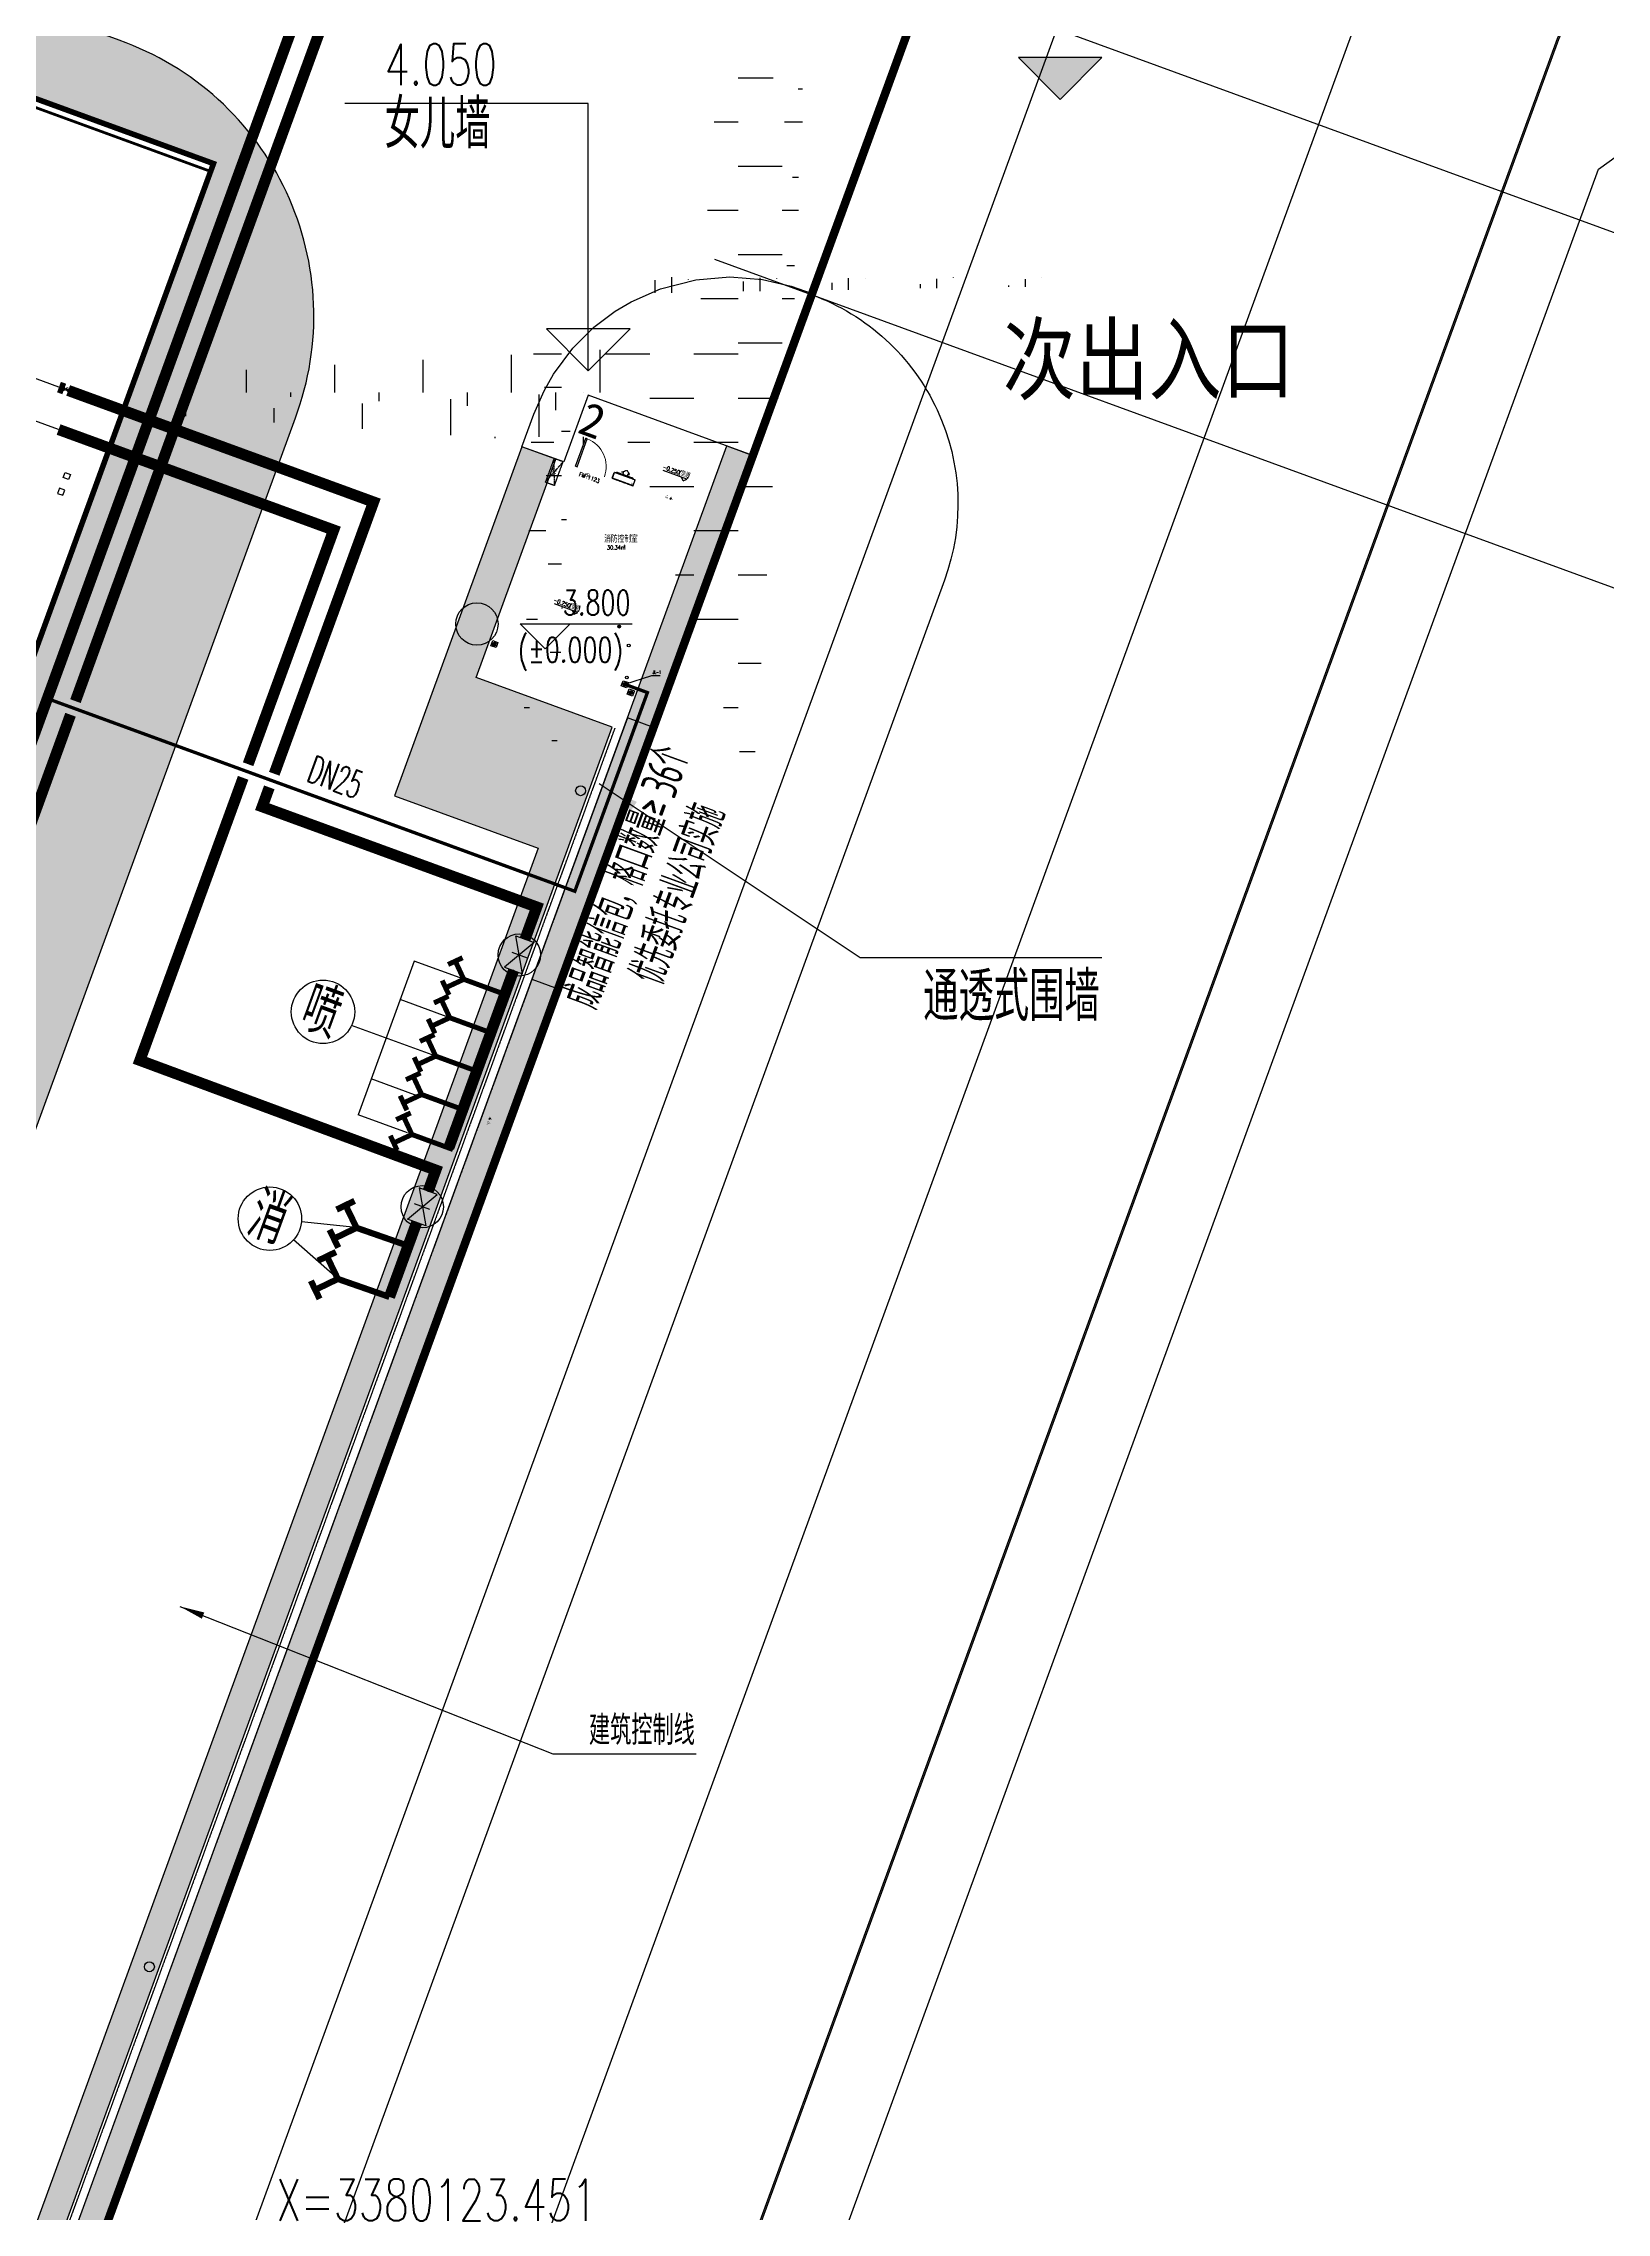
# Model space of a CAD drawing. Extents: x -11 to 40589024741, y -2 to 3380586937.
# Drawn here: x 40588276614 to 40588332769, y 3380133046 to 3380210975 of the extents above; entities that cross this region are included whole.
import ezdxf
from ezdxf.enums import TextEntityAlignment as Align

# ---------------------------------------------------------------- set-up
doc = ezdxf.new("R2010")
doc.units = 0
doc.header["$LTSCALE"] = 10
doc.header["$MEASUREMENT"] = 0
for name, pattern in [('124-SF$0$DASH', [0.35, 0.25, -0.1]), ('CENTER', [50.800000000000004, 31.75, -6.35, 6.35, -6.35]), ('DASH', [0.35, 0.25, -0.1])]:
    doc.linetypes.add(name, pattern=pattern)
doc.layers.get('Defpoints').update_dxf_attribs({"color": 210})
for name, color, linetype in [('0-WALL', 252, 'Continuous'), ('124-SF$0$J_EQPM_SMAL(空调室内外机)', 252, 'Continuous'), ('A-AXIS-ELEV', 4, 'Continuous'), ('A-HATCH-1', 252, 'Continuous'), ('A-HRAIL', 173, 'Continuous'), ('A-LIN-V', 9, 'Continuous'), ('A-TEXT', 61, 'Continuous'), ('A-防火门', 252, 'Continuous'), ('DIM_给水', 3, 'Continuous'), ('EQUIP_地漏', 7, 'Continuous'), ('EVALVE_喷淋', 7, 'Continuous'), ('FM_ZF喷淋', 6, 'Continuous'), ('FM_ZF消防', 1, 'Continuous'), ('GPS-ZF废水', 31, 'Continuous'), ('PUB_TEXT', 7, 'Continuous'), ('SB_ZF污水', 2, 'Continuous'), ('SB_ZF消火栓', 10, 'Continuous'), ('SB_ZF消防', 1, 'Continuous'), ('TEXT_给水', 3, 'Continuous'), ('WZ_ZF给水', 3, 'Continuous')]:
    doc.layers.add(name, color=color, linetype=linetype)
for name, color, linetype, lineweight in [('Gps-ZF喷淋', 6, 'TG_ZP', 60), ('GPS-ZF消防', 1, 'TG_X', 60), ('GPS-ZF给水', 3, 'TG_J', 60), ('LG-ZF给水', 3, 'Continuous', 60), ('LG-ZF雨水', 4, 'Continuous', 60)]:
    doc.layers.add(name, color=color, linetype=linetype, lineweight=lineweight)
doc.styles.add('124-SF$0$-宋体', font='')
doc.styles.add('124-SF$0$Standard', font='gbenor.shx', dxfattribs={"bigfont": 'gbcbig.shx'})
doc.styles.add('_TCH_DIM', font='SIMPLEX', dxfattribs={"bigfont": 'GBCBIG'})
doc.styles.add('_TCH_SPACE', font='SIMPLEX', dxfattribs={"height": 5, "bigfont": 'GBCBIG'})
doc.styles.add('_TCH_WINDOW', font='SIMPLEX', dxfattribs={"height": 3.5, "bigfont": 'GBCBIG'})
doc.styles.add('_TWT_PIPEDN', font='SIMPLEX', dxfattribs={"width": 0.6, "height": 3, "bigfont": 'HZTXT'})
doc.styles.add('_TWT_SERIAL', font='SIMPLEX', dxfattribs={"width": 0.8, "height": 3, "bigfont": 'HZTXT'})
doc.styles.add('A-STANDARD', font='SIMPLEX', dxfattribs={"bigfont": 'GBCBIG'})
doc.styles.get("Standard").update_dxf_attribs({"font": 'GBENOR', "width": 0.7, "bigfont": 'GBCBIG'})
doc.styles.add('TG_LINETYPE', font='SIMPLEX', dxfattribs={"width": 0.8, "height": 3.5, "bigfont": 'HZTXT'})
doc.styles.add('黑体', font='simhei.ttf', dxfattribs={"height": 12})
doc.styles.get('124-SF$0$-宋体').set_extended_font_data('SimSun')
doc.linetypes.add('TG_J', pattern='A,2,-0.3,["J",TG_LINETYPE,S=0.1,R=0,X=-0.23,Y=-0.15],0', length=2.3)
doc.linetypes.add('TG_W', pattern='A,2,-0.3,["W",TG_LINETYPE,S=0.1,R=0,X=-0.23,Y=-0.15],0', length=2.3)
doc.linetypes.add('TG_WX', pattern='A,3,-0.6,["WX",TG_LINETYPE,S=0.1,R=0,X=-0.52,Y=-0.15],0', length=3.6)
doc.linetypes.add('TG_X', pattern='A,5,-0.3,["X",TG_LINETYPE,S=0.1,R=0,X=-0.23,Y=-0.15],0', length=5.3)
doc.linetypes.add('TG_ZP', pattern='A,3,-0.6,["ZP",TG_LINETYPE,S=0.1,R=0,X=-0.52,Y=-0.15],0', length=3.6)
pattern_1 = [(359.7997433640027, (40586781652.23563, 3380096977.4066), (1605.582436069864, 1594.398018370558), [240, -48, 64, -48, 240, -960]), (359.7997433640027, (40586781572.40391, 3380097025.685915), (1605.582436069864, 1594.398018370558), [160, -120, 240, -120, 160, -800]), (359.7997433640027, (40586782134.63737, 3380097663.72473), (1605.582436069864, 1594.398018370558), [200, -80, 200, -1120]), (359.7997433640027, (40586781335.7607, 3380097986.51888), (1605.582436069864, 1594.398018370558), [80, -160, 80, -1280]), (89.79974336400268, (40586781495.75972, 3380097985.959663), (-1594.398018370558, 1605.582436069864), [143.9999999999999, -1456]), (89.79974336400268, (40586781972.40147, 3380097024.28786), (-1594.398018370558, 1605.582436069864), [159.9999999999999, -1440]), (89.79974336400268, (40586782374.6359, 3380097662.8859), (-1594.398018370558, 1605.582436069864), [159.9999999999999, -1440]), (44.79974336400269, (40586782180.34427, 3380097007.560975), (5.59220884975889, 1599.99022725065), [160, -2102.7416992]), (134.7997433640026, (40586781764.34681, 3380097009.014949), (-1599.99022725065, 5.59220884975889), [160, -2102.741699199999]), (63.23469218400269, (40586782132.37251, 3380097015.728695), (5.59220893125007, 1599.990227220076), [160, -3417.7087632]), (75.76349989400268, (40586782052.40098, 3380097024.008257), (5.592208906717815, 1599.990226980322), [159.9999999999999, -6436.969001599999]), (75.76349989400268, (40586782454.63541, 3380097662.606292), (5.592208906717815, 1599.990226980322), [128, -6468.969001599999]), (75.76349989400268, (40586781527.75951, 3380097985.847823), (5.592208906717815, 1599.990226980322), [112, -6484.969001599998]), (103.8359868340026, (40586781892.40195, 3380097024.567471), (5.592208790911286, 1599.990226980727), [160, -6436.9690016]), (103.8359868340026, (40586782294.63638, 3380097663.165513), (5.592208790911286, 1599.990226980727), [128, -6468.9690016]), (103.8359868340026, (40586781463.75992, 3380097986.071505), (5.592208790911286, 1599.990226980727), [112, -6484.9690016]), (116.3647945640027, (40586781812.37448, 3380097016.847134), (5.592208209553519, 1599.990227222598), [159.9999999999999, -3417.706876319998])]

# ---------------------------------------------------------------- blocks, each defined once
blk = doc.blocks.new('555555555555555-M')
at = {"layer": 'A-LIN-V'}
h = blk.add_hatch(dxfattribs=at)
h.set_pattern_fill('ANSI31', color=256, scale=0.2, angle=212.6932080760602)
h.set_pattern_definition([(45.00000000000003, (0, 0), (-0.224506403026729, 0.2245064030267287), [])])
h.paths.add_polyline_path([(-149.8188201859593, -516.0526710674167), (-149.8188201785088, -515.0526710636914), (-159.8188201636076, -515.0526710599661), (-159.8188201636076, -516.052671071142)])
blk.add_lwpolyline([(-149.8188201859593, -516.0526710674167), (-149.8188201785088, -515.0526710636914), (-159.8188201636076, -515.0526710599661), (-159.8188201636076, -516.052671071142), (-149.8188201636076, -516.0526710674167)], dxfattribs=at)
at = {"layer": 'PUB_TEXT', "width": 0.7}
for s, height, p in [('成品智能信包，格口数量≥', 1.322222222222222, (-160.0961484983563, -517.6474339142442)), ('36', 1.3125, (-152.0111484983563, -517.6474339142442)), ('个', 1.322222222222222, (-150.9392734983563, -517.6474339142442)), ('优先委托专业公司实施', 1.322222222222222, (-158.4676572084427, -519.5719380304217))]:
    blk.add_text(s, height=height, dxfattribs=at).set_placement(p)
blk = doc.blocks.new('A$C45D56988')
at = {"layer": 'SB_ZF消火栓', "linetype": 'Continuous'}
h = blk.add_hatch(dxfattribs=at)
h.set_pattern_fill('ANSI31', color=256, scale=129.3304319997598, angle=270, style=0)
h.set_pattern_definition([(44.99999999999999, (-18467.83556752148, -6006.071650836078), (11.43130318510198, -11.43130318510198), [])])
h.paths.add_polyline_path([(169.7347523299104, 29.16247306582227), (169.7347523299104, 113.239785564554), (95.15624567508348, 113.239785564554), (95.15624567508348, 29.16247306582227)])
h = blk.add_hatch(dxfattribs=at)
h.set_pattern_fill('ANSI31', color=256, scale=129.3304319997598, angle=270, style=0)
h.set_pattern_definition([(44.99999999999999, (-18145.29467360777, -6006.071650836078), (11.43130318510198, -11.43130318510198), [])])
h.paths.add_polyline_path([(492.2756462436228, 29.16247306582227), (492.2756462436228, 113.239785564554), (417.6971395883302, 113.239785564554), (417.6971395883302, 29.16247306582227)])
for points, const_width in [([(253.8434293688333, 6.466528988952632), (132.5219146713207, 216.6015564965637), (11.20039997334243, 6.466528988952632), (253.8434293688333, 6.466528988952632), (132.5219146713207, 216.6015564965637)], 12.93304319997598), ([(169.7347523299104, 29.16247306582227), (169.7347523299104, 113.239785564554), (95.15624567508348, 113.239785564554), (95.15624567508348, 29.16247306582227), (169.7347523299104, 29.16247306582227)], 7.759825919985592), ([(576.3843232823128, 6.466528988952632), (455.0628085848002, 216.6015564965637), (333.7412938870548, 6.466528988952632), (576.3843232823128, 6.466528988952632), (455.0628085848002, 216.6015564965637)], 12.93304319997598), ([(492.2756462436228, 29.16247306582227), (492.2756462436228, 113.239785564554), (417.6971395883302, 113.239785564554), (417.6971395883302, 29.16247306582227), (492.2756462436228, 29.16247306582227)], 7.759825919985592)]:
    blk.add_lwpolyline(points, dxfattribs=dict(at, const_width=const_width))
blk = doc.blocks.new('空调室外机')
at = {"layer": '124-SF$0$J_EQPM_SMAL(空调室内外机)', "linetype": '124-SF$0$DASH', "ltscale": 0.5}
for p, q in [((2034886.962285408, 1697910.278776126), (2035786.962285408, 1697560.278776126)), ((2034886.962285408, 1697560.278776126), (2035786.962285408, 1697910.278776126))]:
    blk.add_line(p, q, dxfattribs=at)
blk.add_lwpolyline([(2034886.962285408, 1697910.278776126), (2035786.962285408, 1697910.278776126), (2035786.962285408, 1697560.278776126), (2034886.962285408, 1697560.278776126)], close=True, dxfattribs=at)
at = {"layer": '124-SF$0$J_EQPM_SMAL(空调室内外机)', "ltscale": 0.5, "style": '124-SF$0$-宋体', "width": 0.8}
blk.add_text('AC', height=150, dxfattribs=at).set_placement((2035248.382306014, 1697653.623759052))
blk = doc.blocks.new('壁挂式空调室内机')
at = {"layer": '124-SF$0$J_EQPM_SMAL(空调室内外机)', "linetype": '124-SF$0$DASH', "ltscale": 0.5}
for p, q in [((2036016.637841095, 1699011.875283499), (2035816.637841095, 1699011.875283494)), ((2036016.637841095, 1699011.875283499), (2036016.637841103, 1698211.87528344)), ((2036016.637841103, 1698211.87528344), (2035816.637841118, 1698211.875283553))]:
    blk.add_line(p, q, dxfattribs=at)
blk.add_lwpolyline([(2035796.637841089, 1698936.875283463), (2035766.637841089, 1698936.875283462), (2035766.637841108, 1698286.875283462), (2035796.637841108, 1698286.875283463)], dxfattribs=at)
for points in [[(2035796.637841111, 1698211.875283463), (2036016.637841111, 1698211.87528347), (2036016.637841087, 1699011.87528347), (2035796.637841087, 1699011.875283463)], [(2035691.637841094, 1698761.87528346), (2035691.637841096, 1698690.78153346), (2035766.637841096, 1698690.781533462), (2035766.637841101, 1698532.969033462), (2035691.637841101, 1698532.96903346), (2035691.637841103, 1698461.87528346), (2035566.637841099, 1698611.875283456)]]:
    blk.add_lwpolyline(points, close=True, dxfattribs=at)
at = {"layer": '124-SF$0$J_EQPM_SMAL(空调室内外机)', "linetype": '124-SF$0$DASH', "ltscale": 0.5, "style": '124-SF$0$Standard', "width": 0.6999999999534339}
blk.add_text('1P', height=100, rotation=90, dxfattribs=at).set_placement((2036025.327645134, 1698967.411174855), align=Align.CENTER)
blk = doc.blocks.new('A$C43AB32EA_M')
at = {"layer": 'SB_ZF消防', "color": 6, "const_width": 50}
for points in [[(-357.0841417001066, 578.0925901545124), (-300.5155992051878, 634.6611326494385)], [(-74.241429225498, 578.0925901545124), (-130.8099717204168, 634.6611326494385)], [(-413.6526841950254, 521.5240476595936), (-357.0841417001066, 578.0925901545124)], [(-215.6627854628023, 436.6712339172082), (-357.0841417001066, 578.0925901545124)], [(-215.6627854628023, 436.6712339172082), (-74.241429225498, 578.0925901545124)], [(-215.6627854628023, 0.0005603294994216412), (-215.6627854628023, 436.6712339172082)], [(-17.67288673057919, 521.5240476595936), (-74.241429225498, 578.0925901545124)]]:
    blk.add_lwpolyline(points, dxfattribs=at)
blk = doc.blocks.new('A$C37F55043_M')
at = {"layer": 'SB_ZF消防', "color": 1, "const_width": 50}
for points in [[(-470.224672747474, 491.4205583735456), (-413.6561302525515, 547.9891008684717)], [(-187.3819602728581, 491.4205583735456), (-243.9505027677806, 547.9891008684717)], [(-526.7932152423964, 434.8520158786268), (-470.224672747474, 491.4205583735456)], [(-328.803316510166, 349.9992021362414), (-470.224672747474, 491.4205583735456)], [(-328.803316510166, 349.9992021362414), (-187.3819602728581, 491.4205583735456)], [(-328.803316510166, -86.67147145146737), (-328.803316510166, 349.9992021362414)], [(-130.8134177779357, 434.8520158786268), (-187.3819602728581, 491.4205583735456)]]:
    blk.add_lwpolyline(points, dxfattribs=at)
blk = doc.blocks.new('$TwtSys$00000147')
blk.add_circle((0, 0, 1e-08), 25)
blk = doc.blocks.new('$TwtSys$00000141')
for p, q in [((-94.19606303561523, 7.672111694559135), (-10.08309029082739, 91.78508443935061)), ((-94.19606303561523, 7.672111694559135), (-10.08309029082739, 91.78508443935061)), ((-87.21916889109707, -35.05448014085778), (35.05448014085778, 87.21916889110071)), ((-87.21916889109707, -35.05448014085778), (35.05448014085778, 87.21916889110071)), ((-66.46803743153214, -66.46803743153941), (66.46803743153214, 66.46803743153214)), ((-66.46803743153214, -66.46803743153578), (66.46803743153214, 66.46803743153214)), ((-32.35611368903483, -87.061266563549), (87.58274635417911, 32.87759347966494)), ((-32.35611368903483, -87.061266563549), (87.58274635417911, 32.87759347966858)), ((11.43110768805855, -92.25951895252001), (92.2594807012465, -11.43114593933933)), ((11.43110768805855, -92.25951895252001), (92.2594807012465, -11.43114593933933))]:
    blk.add_line(p, q)
blk.add_circle((0, 0), 94)
blk.add_circle((0, 0), 94)
blk = doc.blocks.new('$DorLib2D$00000001')
for p, q in [((0.45, 0.9750000000000001), (0.5000000000000002, 0.9750000000000001)), ((0.45, 0), (0.45, 0.9750000000000001)), ((0.5, 0), (0.5, 0.9750000000000001)), ((0.5, 0), (0.45, 0))]:
    blk.add_line(p, q)
at = {"lineweight": 13}
blk.add_arc((0.475, 0), 0.975, 91.4692835813538, 180, dxfattribs=at)
blk = doc.blocks.new('$VALVE$00000553')
for p, q in [((-137.7, -68.85000000000005), (-137.7, 68.85)), ((-137.7, 0), (137.7, 0)), ((0, -6.279119999999577), (0, 6.279119999999577)), ((137.7, -68.85000000000005), (137.7, 68.85))]:
    blk.add_line(p, q)
at = {"const_width": 18.36}
for points in [[(-137.7, 68.85), (-137.7, 68.85), (0, 68.85)], [(0, 123.5783553195676), (0, 68.85), (0, 68.85)], [(137.7, 68.85), (137.7, 68.85), (0, 68.85)], [(0, -68.85000000000005), (-137.7, -68.85000000000005), (-137.7, -68.85000000000005)], [(0, -68.85000000000005), (137.7, -68.85000000000005), (137.7, -68.85000000000005)], [(0, -68.85000000000005), (0, -123.5783553195677), (0, -123.5783553195677)]]:
    blk.add_lwpolyline(points, dxfattribs=at)
blk = doc.blocks.new('$EVALVE$00000030')
for p in [(0, 0), (86.96662483444015, 124.2674372167858)]:
    blk.add_line(p, (0, 124.2674372167858))
blk.add_lwpolyline([(-125.1919539347655, -72.2796083046087), (125.1919539347655, 72.27960830461234), (125.1919539347618, -72.2796083046087), (-125.1919539347618, 72.27960830461234)], close=True)
for p in [(-125.1919539347655, 1.818989403545856e-12), (125.1919539347655, 1.818989403545856e-12)]:
    blk.add_point(p)
blk = doc.blocks.new('$VALVE$00000296')
for points in [[(-125, 72.16878364870354), (-125, -72.16878364870354), (125, 72.16878364870354), (125, -72.16878364870354), (-125, 72.16878364870354)], [(0, 60.22559497023212), (0, -63.5535608260252)]]:
    blk.add_lwpolyline(points)
for p in [(-125, 0), (125, 0)]:
    blk.add_point(p)

msp = doc.modelspace()

# ---------------------------------------------------------------- hatches: boundary and pattern name
at = {"layer": '0-WALL'}
h = msp.add_hatch(dxfattribs=at)
h.set_pattern_fill('草坪或沼泽', color=256, scale=400, angle=-0.2002566359973439)
h.set_pattern_definition(pattern_1)
h.paths.add_polyline_path([(40588302101.65063, 3380196170.468816), (40588275532.99889, 3380123451.400391), (40588213851.09888, 3380137607.100394), (40588128542.39888, 3380162853.200394), (40588051310.19772, 3380185028.900719), (40588215760.93867, 3380403827.430827), (40588224457.89889, 3380415266.100397), (40588259176.22743, 3380461579.853973), (40588327409.83173, 3380431029.725285), (40588344233.50636, 3380419662.492857), (40588367371.5578, 3380409302.928), (40588374373.70445, 3380393980.898594), (40588343265.0993, 3380308835.863516), (40588342325.82697, 3380309179.036222), (40588348228.41968, 3380325334.510901), (40588347758.97752, 3380325506.026352), (40588351316.98, 3380333787.979114), (40588373293.57957, 3380393938.55436), (40588366618.76474, 3380408544.319475), (40588343745.60789, 3380418785.283479), (40588326921.93328, 3380430152.515906), (40588259497.00458, 3380460340.577487), (40588225255.99977, 3380414663.566939), (40588216558.65724, 3380403224.394626), (40588052982.28776, 3380185589.19869), (40588128822.27935, 3380163813.243824), (40588214105.07047, 3380138574.811257), (40588274896.56686, 3380124623.454612), (40588301162.37835, 3380196513.641506)])
h.paths.add_polyline_path([(40588308330.11839, 3380213217.941715), (40588307390.84607, 3380213561.114415), (40588309294.96852, 3380218774.420028), (40588308825.8936, 3380218945.745433), (40588312382.5983, 3380227228.097439), (40588336080.2008, 3380292084.600181), (40588337019.47311, 3380291741.427476)])
h = msp.add_hatch(dxfattribs=at)
h.set_pattern_fill('草坪或沼泽', color=256, scale=400, angle=-0.2002566359973439)
h.set_pattern_definition(pattern_1)
edge = h.paths.add_edge_path()
edge.add_arc((40588256482.36377, 3380148241.249772), 10500.95958867027, 256.5297361360057, 339.5133817856907)
edge.add_line((40588266319.17924, 3380144566.033554), (40588285667.68555, 3380197522.582138))
edge.add_arc((40588275827.97918, 3380201190.684903), 10501.18082145006, 339.5552594276493, 430.4701129851342)
edge.add_line((40588279338.50843, 3380211087.703796), (40588271636.89354, 3380213901.566877))
edge.add_arc((40588270703.6708, 3380211047.29933), 3002.956530078024, 71.8944816088094, 159.9065925788924)
edge.add_line((40588267883.49287, 3380212078.969958), (40588282723.99582, 3380206656.841764))
edge.add_line((40588282723.99582, 3380206656.841767), (40588257603.73141, 3380137902.038677))
edge.add_line((40588257603.73141, 3380137902.038672), (40588242762.90747, 3380143324.272463))
edge.add_line((40588242762.90747, 3380143324.272465), (40588242433.72628, 3380142422.314069))
edge.add_arc((40588243848.67001, 3380141907.959991), 1505.531773620441, 160.0230061095464, 253.015376125595)
edge.add_line((40588243408.88152, 3380140468.09471), (40588254036.26315, 3380138029.161638))
for points in [[(40588313137.31197, 3380208963.102873), (40588314637.31197, 3380210463.102873), (40588311637.31197, 3380210463.102873)], [(40588296572.8094, 3380184388.973557), (40588297709.56709, 3380183390.083094), (40588297931.57305, 3380183722.819257)], [(40588281512.67452, 3380154824.879184), (40588282305.53847, 3380154382.423729), (40588282393.76736, 3380154605.617957)]]:
    msp.add_hatch(color=256, dxfattribs=at).paths.add_polyline_path(points, flags=17)
h = msp.add_hatch(dxfattribs=at)
h.set_pattern_fill('草坪或沼泽', color=256, scale=400, angle=-0.2002566359973439)
h.set_pattern_definition(pattern_1)
h.paths.add_polyline_path([(40588273800.49271, 3380125702.984523), (40588268634.49527, 3380127590.434256), (40588268252.82684, 3380126545.798071), (40588274641.99402, 3380125092.276296), (40588297046.41009, 3380186412.359909), (40588292162.19357, 3380188196.857928), (40588295027.68537, 3380196039.782061), (40588293806.21443, 3380196486.058917), (40588289224.85595, 3380183946.774191), (40588294390.85478, 3380182059.323945)])
at = {"layer": 'A-HATCH-1'}
h = msp.add_hatch(dxfattribs=at)
h.set_pattern_fill('EARTH', color=256, scale=500)
h.set_pattern_definition([(0, (93.92723083496094, -34.31726121902466), (1587.5, 1587.5), [1587.5, -1587.5]), (0, (93.92723083496094, 560.9952330589294), (1587.5, 1587.5), [1587.5, -1587.5]), (0, (93.92723083496094, 1156.307734966278), (1587.5, 1587.5), [1587.5, -1587.5]), (90, (292.3647079467773, 1354.745242595673), (-1587.5, 1587.5), [1587.5, -1587.5]), (90, (887.6772308349609, 1354.745240688324), (-1587.5, 1587.5), [1587.5, -1587.5]), (90, (1482.989730834961, 1354.745234966278), (-1587.5, 1587.5), [1587.5, -1587.5])])
h.paths.add_polyline_path([(40588302101.65063, 3380196170.468823), (40588296184.67455, 3380198332.296257), (40588295309.46676, 3380195936.830373), (40588293806.21586, 3380196486.058328), (40588294235.18183, 3380197660.14898), (40588294598.18679, 3380198493.266912), (40588294941.06255, 3380199095.264789), (40588295634.27338, 3380200023.851521), (40588296391.82109, 3380200774.798403), (40588297157.81728, 3380201352.124457), (40588297728.22984, 3380201692.175961), (40588298776.21524, 3380202156.179962), (40588300049.42803, 3380202484.757032), (40588301276.10709, 3380202586.352853), (40588302442.53304, 3380202495.663807), (40588303479.70214, 3380202256.437222), (40588304225.6465, 3380201983.898854)])
at = {"layer": 'Gps-ZF喷淋'}
for points in [[(40588288474.08622, 3380194499.136129), (40588288542.72076, 3380194686.990596), (40588288730.57523, 3380194618.356062)], [(40588288474.08622, 3380194499.136129), (40588288661.94069, 3380194430.501594), (40588288730.57523, 3380194618.356062)], [(40588284474.78692, 3380183552.952112), (40588284286.93245, 3380183621.586646), (40588284218.29791, 3380183433.732179)], [(40588284474.78692, 3380183552.952112), (40588284406.15238, 3380183365.097645), (40588284218.29791, 3380183433.732179)], [(40588294337.35799, 3380179949.561784), (40588294405.99252, 3380180137.416251), (40588294593.8464, 3380180068.781933)], [(40588294337.35799, 3380179949.561784), (40588294525.21267, 3380179880.927839), (40588294593.8464, 3380180068.781933)]]:
    msp.add_hatch(color=256, dxfattribs=at).paths.add_polyline_path(points)
at = {"layer": 'GPS-ZF消防', "linetype": 'TG_WX'}
for points in [[(40588281181.8583, 3380196737.563951), (40588280993.90828, 3380196805.936398), (40588280993.95235, 3380196806.057538)], [(40588281181.8583, 3380196737.563951), (40588280993.99775, 3380196806.181837), (40588280993.95235, 3380196806.057538)], [(40588287041.5135, 3380193492.133061), (40588287110.14803, 3380193679.987528), (40588287298.0025, 3380193611.352995)], [(40588287041.5135, 3380193492.133061), (40588287229.36797, 3380193423.498529), (40588287298.0025, 3380193611.352995)], [(40588280080.74263, 3380174440.325992), (40588279892.88816, 3380174508.960526), (40588279824.58487, 3380174322.01267)], [(40588280080.74263, 3380174440.325992), (40588280011.20011, 3380174252.805759), (40588279824.58487, 3380174322.01267)], [(40588290710.60759, 3380170498.203709), (40588290780.1501, 3380170685.723944), (40588290966.76535, 3380170616.517032)], [(40588290710.60759, 3380170498.203709), (40588290898.46206, 3380170429.569179), (40588290966.76535, 3380170616.517032)]]:
    msp.add_hatch(color=256, dxfattribs=at).paths.add_polyline_path(points)
at = {"layer": 'GPS-ZF给水'}
for points in [[(40588298312.22902, 3380187653.674197), (40588298332.81938, 3380187710.030537), (40588298389.17572, 3380187689.440178)], [(40588298312.22902, 3380187653.674197), (40588298368.58536, 3380187633.083835), (40588298389.17572, 3380187689.440178)], [(40588295704.00457, 3380180514.897551), (40588295683.41421, 3380180458.541211), (40588295739.77055, 3380180437.95085)], [(40588295704.00457, 3380180514.897551), (40588295760.36091, 3380180494.307189), (40588295739.77055, 3380180437.95085)]]:
    msp.add_hatch(color=256, dxfattribs=at).paths.add_polyline_path(points)

# ---------------------------------------------------------------- linework, layer by layer
at = {"layer": '0-WALL', "linetype": 'CENTER', "ltscale": 0.2}
msp.add_line((40588275533, 3380123451.4), (40588374373.70558, 3380393980.898193), dxfattribs=at)
at = {"layer": '0-WALL'}
for p, q in [((40588313137.31197, 3380208963.102873), (40588311637.31197, 3380210463.102873)), ((40588314637.31197, 3380210463.102873), (40588311637.31197, 3380210463.102873)), ((40588313137.31197, 3380208963.102873), (40588314637.31197, 3380210463.102873)), ((40588296188.34528, 3380208814.54823), (40588287446.14104, 3380208814.54823)), ((40588296188.34528, 3380199216.537716), (40588296188.34528, 3380208814.54823)), ((40588296188.34528, 3380199216.537716), (40588294688.34528, 3380200716.537716)), ((40588297688.34528, 3380200716.537716), (40588294688.34528, 3380200716.537716)), ((40588296188.34528, 3380199216.537716), (40588297688.34528, 3380200716.537716)), ((40588294637.0503, 3380189219.258972), (40588293737.0503, 3380190119.258972)), ((40588293737.0503, 3380190119.258972), (40588297765.03291, 3380190119.258972)), ((40588294637.0503, 3380189219.258972), (40588295537.0503, 3380190119.258972)), ((40588296572.8094, 3380184388.973557), (40588305950, 3380178132.388252)), ((40588305950, 3380178132.388252), (40588314632.66154, 3380178132.388252)), ((40588281512.67452, 3380154824.879184), (40588294908.29293, 3380149529.578692)), ((40588294908.29293, 3380149529.578692), (40588300060.90563, 3380149529.578692))]:
    msp.add_line(p, q, dxfattribs=at)
at = {"layer": '0-WALL', "flags": 128}
msp.add_lwpolyline([(40588430262.1675, 3380502157.2), (40588425749.79999, 3380490884.7), (40588402255.8, 3380426580.9), (40588289449.6628, 3380117827.81713)], dxfattribs=at)
at = {"layer": '0-WALL'}
for points in [[(40588279663.92742, 3380120186.559477), (40588379774.60181, 3380394192.024467), (40588371135.52426, 3380413095.970189), (40588346673, 3380424048.539261), (40588329849.32545, 3380435415.771638), (40588230874.09999, 3380479729.8), (40588213435.8, 3380475126.9)], [(40588259497.00458, 3380460340.577487), (40588225255.99977, 3380414663.566939), (40588216558.65724, 3380403224.394626), (40588052982.28776, 3380185589.19869), (40588128822.27935, 3380163813.243824), (40588214105.07047, 3380138574.811257), (40588274896.56686, 3380124623.454612), (40588301162.37835, 3380196513.641506), (40588302101.65063, 3380196170.468816), (40588275532.99889, 3380123451.400391), (40588213851.09888, 3380137607.100394), (40588128542.39888, 3380162853.200394), (40588051310.19772, 3380185028.900719), (40588215760.93867, 3380403827.430827), (40588224457.89889, 3380415266.100397), (40588259176.22743, 3380461579.853973)], [(40588299235.45709, 3380115469.056357), (40588332477.08432, 3380206452.099553), (40588345905.98432, 3380216130.199553), (40588495364.21122, 3380220383.495256)], [(40588299235.47278, 3380115469.056804), (40588332477.1, 3380206452.1), (40588345906, 3380216130.2), (40588495364.21122, 3380220383.495256)]]:
    msp.add_lwpolyline(points, dxfattribs=at)
at = {"layer": '0-WALL', "color": 1, "linetype": 'DASH', "ltscale": 3, "const_width": 300}
msp.add_lwpolyline([(40588374373.70446, 3380393980.898591), (40588367371.55781, 3380409302.927993), (40588344233.50639, 3380419662.492842), (40588327409.83178, 3380431029.725266), (40588259176.22743, 3380461579.853973), (40588224457.8989, 3380415266.100388), (40588215760.93867, 3380403827.430825), (40588051310.19777, 3380185028.900704), (40588128542.3989, 3380162853.200386), (40588213851.09889, 3380137607.100389), (40588275532.99889, 3380123451.400389)], close=True, dxfattribs=at)
at = {"layer": '0-WALL', "linetype": 'CENTER', "ltscale": 0.2}
msp.add_lwpolyline([(40588374373.70446, 3380393980.898591), (40588367371.55781, 3380409302.927993), (40588344233.50639, 3380419662.492842), (40588327409.83178, 3380431029.725266), (40588259176.22743, 3380461579.853973), (40588224457.8989, 3380415266.100388), (40588215760.93867, 3380403827.430825), (40588051310.19777, 3380185028.900704), (40588128542.3989, 3380162853.200386), (40588213851.09889, 3380137607.100389), (40588275532.99889, 3380123451.400389)], close=True, dxfattribs=at)
at = {"layer": '0-WALL', "linetype": 'DASH'}
for points in [[(40588297421.67845, 3380186275.2518), (40588274896.56686, 3380124623.454611), (40588214105.07052, 3380138574.811246), (40588128822.27942, 3380163813.243817), (40588052982.28779, 3380185589.19868), (40588216558.6606, 3380403224.398946), (40588225255.99951, 3380414663.566556), (40588259497.00459, 3380460340.577489), (40588326921.93321, 3380430152.515933), (40588343745.60792, 3380418785.283481), (40588361534.81735, 3380410820.547568), (40588366618.76474, 3380408544.319479), (40588373293.57961, 3380393938.554342), (40588351315.52277, 3380333784.059697), (40588347755.68797, 3380325498.369755)], [(40588297139.89675, 3380186378.203611), (40588274705.63725, 3380124975.070877), (40588214181.26199, 3380138865.124507), (40588128906.24356, 3380164101.256846), (40588053483.91479, 3380185757.288075), (40588216797.97619, 3380403043.488082), (40588225495.42977, 3380414482.806521), (40588259593.23772, 3380459968.794543), (40588326775.56367, 3380429889.353124), (40588343599.23837, 3380418522.120672), (40588361412.22539, 3380410546.738856), (40588366392.92683, 3380408316.736924), (40588372969.54214, 3380393925.851067), (40588351036.59865, 3380333894.832758), (40588347480.05086, 3380325616.793515)]]:
    msp.add_lwpolyline(points, dxfattribs=at)
at = {"layer": '0-WALL', "color": 20, "true_color": 0xf72408, "const_width": 200.0000000000001}
msp.add_lwpolyline([(40588089757.16908, 3380219628.731724), (40588083180.85894, 3380201629.203375), (40588257603.73141, 3380137902.038649), (40588282723.98868, 3380206656.82238), (40588124769.27721, 3380264367.177512)], close=True, dxfattribs=at)
at = {"layer": '0-WALL', "ltscale": 10}
for points in [[(40588495364.21122, 3380223385.019214), (40588341926.78432, 3380219018.499553), (40588340907.78431, 3380218945.999553), (40588339898.68432, 3380218787.099553), (40588338906.68432, 3380218542.999553), (40588337939.08431, 3380218215.399553), (40588337002.88432, 3380217806.699553), (40588336104.78432, 3380217319.799553), (40588335251.38432, 3380216758.399553), (40588334448.78432, 3380216126.399553), (40588333702.88432, 3380215428.399553), (40588333019.08432, 3380214669.499553), (40588332402.18432, 3380213855.199553), (40588331856.78432, 3380212991.399553), (40588331386.88432, 3380212084.399553), (40588330995.78432, 3380211140.699553), (40588297068.92645, 3380118282.0975, 0.4479412448578913), (40588298478.81544, 3380115651.436387), (40588299235.45709, 3380115469.056357)], [(40588495364.21122, 3380223357.393833), (40588341972.4083, 3380218992.172538), (40588340953.4083, 3380218919.672539), (40588339944.3083, 3380218760.772538), (40588338952.3083, 3380218516.672539), (40588337984.70831, 3380218189.072539), (40588337048.5083, 3380217780.372539), (40588336150.4083, 3380217293.472538), (40588335297.00831, 3380216732.072539), (40588334494.4083, 3380216100.072538), (40588333748.5083, 3380215402.072539), (40588333064.70831, 3380214643.172538), (40588332447.8083, 3380213828.872539), (40588331902.4083, 3380212965.072539), (40588331432.50831, 3380212058.072538), (40588331041.40831, 3380211114.372539), (40588297114.55043, 3380118255.770486, 0.4479412448578913), (40588298524.43942, 3380115625.109372), (40588299281.08108, 3380115442.729343)], [(40588304212.04708, 3380201946.673472), (40588304212.47238, 3380201946.518085, -0.4142140788974599), (40588308981.28296, 3380191686.953211), (40588282481.74442, 3380119157.041469)]]:
    msp.add_lwpolyline(points, format="xyb", dxfattribs=at)
at = {"layer": '0-WALL', "ltscale": 2}
for points in [[(40588304841.98941, 3380214492.363115), (40588360812.39874, 3380194043.00666)], [(40588300723.91739, 3380203221.095094), (40588356694.32672, 3380182771.73864)]]:
    msp.add_lwpolyline(points, dxfattribs=at)
at = {"layer": '0-WALL'}
msp.add_lwpolyline([(40588254036.26315, 3380138029.161638, 0.3787845087038603), (40588266319.17924, 3380144566.033554), (40588285667.68555, 3380197522.582138, 0.4188980193903414), (40588279338.50843, 3380211087.703796), (40588271636.89354, 3380213901.566877, 0.4040876973420625), (40588267883.49287, 3380212078.969958), (40588282723.99582, 3380206656.841767), (40588257603.73141, 3380137902.038672), (40588242762.90747, 3380143324.272465), (40588242433.72628, 3380142422.314069, 0.4295944692160906), (40588243408.88152, 3380140468.09471)], format="xyb", close=True, dxfattribs=at)
at = {"layer": '0-WALL', "color": 20, "linetype": 'DASH', "ltscale": 5, "true_color": 0xf72408, "const_width": 100}
msp.add_lwpolyline([(40588258152.52041, 3380195352.59972), (40588276186.54923, 3380188763.684468), (40588282621.0011, 3380206374.943059), (40588264586.97227, 3380212963.858315)], close=True, dxfattribs=at)
at = {"layer": '0-WALL', "const_width": 1}
msp.add_lwpolyline([(40588299235.47277, 3380115469.056804), (40588332477.09999, 3380206452.100001)], dxfattribs=at)
at = {"layer": '0-WALL'}
msp.add_lwpolyline([(40588273800.49271, 3380125702.984523), (40588268634.49527, 3380127590.434256), (40588268252.82684, 3380126545.798071), (40588274641.99402, 3380125092.276296), (40588297046.41009, 3380186412.359909), (40588292162.19357, 3380188196.857928), (40588295027.68537, 3380196039.782061), (40588293806.21443, 3380196486.058917), (40588289224.85595, 3380183946.774191), (40588294390.85478, 3380182059.323945)], close=True, dxfattribs=at)
at = {"layer": 'A-AXIS-ELEV'}
for p, q in [((40588299724.53635, 3380195320.965586), (40588298880.06667, 3380195629.501146)), ((40588299596.29185, 3380195261.355619), (40588299536.68188, 3380195389.600119)), ((40588299596.29185, 3380195261.355619), (40588299724.53635, 3380195320.965586)), ((40588295813.68511, 3380190532.255665), (40588294969.21543, 3380190840.791225)), ((40588295685.44062, 3380190472.6457), (40588295625.83065, 3380190600.8902)), ((40588295685.44062, 3380190472.6457), (40588295813.68511, 3380190532.255665))]:
    msp.add_line(p, q, dxfattribs=at)
at = {"layer": 'A-HATCH-1'}
msp.add_lwpolyline([(40588302101.65063, 3380196170.468823), (40588296184.67455, 3380198332.296257), (40588295309.46676, 3380195936.830373), (40588293806.21586, 3380196486.058328), (40588294235.18183, 3380197660.14898), (40588294598.18679, 3380198493.266912), (40588294941.06255, 3380199095.264789), (40588295634.27338, 3380200023.851521), (40588296391.82109, 3380200774.798403), (40588297157.81728, 3380201352.124457), (40588297728.22984, 3380201692.175961), (40588298776.21524, 3380202156.179962), (40588300049.42803, 3380202484.757032), (40588301276.10709, 3380202586.352853), (40588302442.53304, 3380202495.663807), (40588303479.70214, 3380202256.437222), (40588304225.6465, 3380201983.898854)], close=True, dxfattribs=at)
at = {"layer": 'Defpoints', "color": 7}
for points in [[(40588277584.04941, 3380195492.740833), (40588277515.41487, 3380195304.886366), (40588277327.56041, 3380195373.5209), (40588277396.19494, 3380195561.375367)], [(40588277309.51128, 3380194741.322965), (40588277378.14581, 3380194929.177432), (40588277190.29134, 3380194997.811965), (40588277121.65681, 3380194809.957499)]]:
    msp.add_lwpolyline(points, close=True, dxfattribs=at)
at = {"layer": 'Defpoints', "color": 4}
for points in [[(40588292872.94137, 3380189267.996428), (40588292685.0869, 3380189336.630962), (40588292753.72144, 3380189524.485429), (40588292941.5759, 3380189455.850895)], [(40588297773.77666, 3380187528.037875), (40588297585.9222, 3380187596.672408), (40588297654.55673, 3380187784.526875), (40588297842.4112, 3380187715.892342)]]:
    msp.add_lwpolyline(points, close=True, dxfattribs=at)
at = {"layer": 'Defpoints'}
msp.add_lwpolyline([(40588297561.28648, 3380187821.589854), (40588297373.43201, 3380187890.224388), (40588297442.06654, 3380188078.078855), (40588297629.92101, 3380188009.444321)], close=True, dxfattribs=at)
at = {"layer": 'DIM_给水'}
for p, q in [((40588297501.67484, 3380187949.818386, 3000), (40588298474.77933, 3380188261.226972)), ((40588298474.77933, 3380188261.226972), (40588298766.04581, 3380188261.226972))]:
    msp.add_line(p, q, dxfattribs=at)
at = {"layer": 'FM_ZF消防'}
for centre, radius in [((40588292185.09155, 3380190116.618872), 760.1225717542178), ((40588293708.81808, 3380178229.217175), 760.1225717542179), ((40588290220.81353, 3380169180.899105), 760.1225717542179)]:
    msp.add_circle(centre, radius, dxfattribs=at)
at = {"layer": 'Gps-ZF喷淋', "ltscale": 5, "const_width": 400}
for points in [[(40588277173.21657, 3380198628.023413), (40588277362.85577, 3380198558.736809)], [(40588277503.96297, 3380198507.18186), (40588288474.08622, 3380194499.136129)], [(40588284907.18448, 3380184736.435255), (40588288474.08622, 3380194499.136128)], [(40588284474.78692, 3380183552.952112), (40588284728.7347, 3380184248.013641)], [(40588284474.78692, 3380183552.952112), (40588294337.35799, 3380179949.561784)], [(40588293914.72051, 3380178792.781009), (40588294337.35799, 3380179949.561785)], [(40588291174.74397, 3380171293.322622), (40588293502.91683, 3380177665.652918)]]:
    msp.add_lwpolyline(points, dxfattribs=at)
at = {"layer": 'GPS-ZF废水', "linetype": 'TG_W'}
for centre in [(40588295912.63515, 3380184126.863091), (40588280421.02351, 3380141878.307949)]:
    msp.add_circle(centre, 178.5264641344547, dxfattribs=at)
at = {"layer": 'GPS-ZF消防', "linetype": 'TG_WX', "ltscale": 0.5, "const_width": 400}
for points in [[(40588281181.8583, 3380196737.563951), (40588289995.26627, 3380220866.719555)], [(40588277159.73106, 3380197102.542434), (40588280827.18616, 3380195762.60054)], [(40588280827.18616, 3380195762.600545), (40588281181.8583, 3380196737.563951)], [(40588277765.31857, 3380187345.788099), (40588280827.18616, 3380195762.600545)], [(40588280827.18616, 3380195762.60054), (40588287041.5135, 3380193492.133061)], [(40588283967.91215, 3380185079.607925), (40588287041.5135, 3380193492.133063)], [(40588265422.26176, 3380153415.779306), (40588277587.55022, 3380186857.118058)], [(40588280080.74263, 3380174440.325993), (40588283789.46236, 3380184591.186311)], [(40588280080.74264, 3380174440.325989), (40588290710.60757, 3380170498.203714)], [(40588290434.21918, 3380169741.721559), (40588290710.60759, 3380170498.203711)], [(40588289045.86796, 3380165941.768785), (40588290022.41199, 3380168614.594752)]]:
    msp.add_lwpolyline(points, dxfattribs=at)
at = {"layer": 'GPS-ZF给水', "ltscale": 0.5, "const_width": 400}
msp.add_lwpolyline([(40588257907.41321, 3380135778.95119), (40588285821.9894, 3380212284.128744)], dxfattribs=at)
at = {"layer": 'GPS-ZF给水', "ltscale": 0.2, "const_width": 120}
for points in [[(40588295704.00457, 3380180514.89755), (40588298312.22902, 3380187653.674195)], [(40588297548.63845, 3380187932.659752), (40588298312.22902, 3380187653.674197)], [(40588276756.21688, 3380187437.663877), (40588295704.00457, 3380180514.897551)]]:
    msp.add_lwpolyline(points, dxfattribs=at)
at = {"layer": 'LG-ZF给水', "linetype": 'Continuous'}
msp.add_circle((40588297501.67484, 3380187949.818386), 50, dxfattribs=at)
at = {"layer": 'LG-ZF雨水', "linetype": 'Continuous'}
for centre, radius in [((40588292813.33138, 3380189391.243083), 55), ((40588292813.33138, 3380189391.243083), 40), ((40588297712.5594, 3380187651.871779), 55), ((40588297712.5594, 3380187651.871779), 40)]:
    msp.add_circle(centre, radius, dxfattribs=at)
at = {"layer": 'SB_ZF消防', "ltscale": 10}
for p, q in [((40588289935.07501, 3380178002.318217), (40588287918.53644, 3380172483.003104)), ((40588291714.67706, 3380177352.122295), (40588289935.07501, 3380178002.318218)), ((40588291210.67156, 3380175972.246341), (40588289431.06951, 3380176622.442264)), ((40588290706.52387, 3380174592.422328), (40588287687.1495, 3380175695.581638)), ((40588290169.93827, 3380173124.068466), (40588288390.33622, 3380173774.264389)), ((40588289698.16633, 3380171832.797011), (40588287918.56428, 3380172482.992934)), ((40588287833.7483, 3380168434.949577), (40588285883.87767, 3380168635.249883)), ((40588287190.28253, 3380166588.374247), (40588285602.96335, 3380167995.694133))]:
    msp.add_line(p, q, dxfattribs=at)
for centre in [(40588286656.95096, 3380176182.752869), (40588284750.26217, 3380168751.700446)]:
    msp.add_circle(centre, 1139.580994940843, dxfattribs=at)
at = {"layer": 'TEXT_给水', "color": 6}
msp.add_line((40588277173.21657, 3380198628.023411), (40588261802.45522, 3380204243.886885), dxfattribs=at)
at = {"layer": 'TEXT_给水', "color": 1}
msp.add_line((40588277159.73106, 3380197102.542434), (40588261788.96971, 3380202718.405908), dxfattribs=at)

# ---------------------------------------------------------------- block references
at = {"layer": '0-WALL', "xscale": 1000, "yscale": 1000, "zscale": 1000, "rotation": 69.92970939409084}
msp.add_blockref('555555555555555-M', (40587865232.27805, 3380504217.575403), dxfattribs=at)
at = {"layer": 'A-HRAIL', "xscale": -1, "rotation": 249.9297114489383}
msp.add_blockref('空调室外机', (40586001857.61469, 3378866460.962951), dxfattribs=at)
at = {"layer": 'A-HRAIL', "rotation": 249.9297114489383}
msp.add_blockref('壁挂式空调室内机', (40587400667.4428, 3382690510.112527), dxfattribs=at)
at = {"layer": 'A-防火门', "xscale": -1100, "yscale": 1100, "zscale": 100, "rotation": 339.9297112679916}
msp.add_blockref('$DorLib2D$00000001', (40588296248.85715, 3380195593.978763), dxfattribs=at)
at = {"layer": 'EQUIP_地漏', "xscale": 0.5, "yscale": 0.5, "zscale": 0.5, "rotation": 339.9297114489383}
msp.add_blockref('$TwtSys$00000141', (40588297301.49601, 3380190024.521761), dxfattribs=at)
at = {"layer": 'EVALVE_喷淋', "xscale": 0.6, "yscale": 0.6, "zscale": 0.6, "rotation": 339.9297114657517}
msp.add_blockref('$EVALVE$00000030', (40588277433.40937, 3380198532.959335), dxfattribs=at)
at = {"layer": 'FM_ZF喷淋', "xscale": 1.2, "yscale": 1.2, "zscale": 1.2, "rotation": 339.9297114657517}
msp.add_blockref('$VALVE$00000553', (40588279313.75628, 3380197845.955531), dxfattribs=at)
at = {"layer": 'FM_ZF消防'}
for name, p, xscale, yscale, zscale, rotation in [('$VALVE$00000553', (40588278820.45587, 3380196495.779792), 1.2, 1.2, 1.2, 339.9297115095397), ('$VALVE$00000296', (40588293708.81867, 3380178229.216964), 4.8, 4.8, 4.8, 69.92989081290773), ('$VALVE$00000296', (40588290228.31558, 3380169178.158155), 4.8, -4.8, 4.8, 69.92971206240581)]:
    msp.add_blockref(name, p, dxfattribs=dict(at, xscale=xscale, yscale=yscale, zscale=zscale, rotation=rotation))
at = {"layer": 'SB_ZF污水', "xscale": 2, "yscale": 2, "zscale": 2, "rotation": 339.9297114489383}
for p in [(40588297639.83489, 3380189347.286167), (40588297568.76948, 3380188191.74921)]:
    msp.add_blockref('$TwtSys$00000147', p, dxfattribs=at)
at = {"layer": 'SB_ZF消火栓', "xscale": 0.5, "yscale": 0.5, "zscale": 0.5}
for p, rotation in [((40588298932.12743, 3380194663.409145), 339.9297114489383), ((40588292640.76146, 3380172419.012574), 249.9297114489383)]:
    msp.add_blockref('A$C45D56988', p, dxfattribs=dict(at, rotation=rotation))
at = {"layer": 'SB_ZF消防'}
for name, p, xscale, yscale, zscale, rotation in [('A$C43AB32EA_M', (40588293457.68747, 3380177541.886441), 3.599999999999999, 3.599999999999999, 3.599999999999999, 69.92999278530172), ('A$C43AB32EA_M', (40588292953.68198, 3380176162.01048), 3.599999999999999, 3.599999999999999, 3.599999999999999, 69.92999278530172), ('A$C43AB32EA_M', (40588292449.53429, 3380174782.186471), 3.599999999999999, 3.599999999999999, 3.599999999999999, 69.92999278530172), ('A$C43AB32EA_M', (40588291945.40659, 3380173402.355154), 3.599999999999999, 3.599999999999999, 3.599999999999999, 69.92999278530172), ('A$C43AB32EA_M', (40588291594.45586, 3380171966.559929), 3.599999999999999, 3.599999999999999, 3.599999999999999, 69.92999278530172), ('A$C37F55043_M', (40588289835.58778, 3380169304.254564), 4.5, 4.5, 4.5, 70.78837273067988), ('A$C37F55043_M', (40588289164.44633, 3380167467.323225), 4.5, 4.5, 4.5, 70.78837273067988)]:
    msp.add_blockref(name, p, dxfattribs=dict(at, xscale=xscale, yscale=yscale, zscale=zscale, rotation=rotation))

# ---------------------------------------------------------------- texts
at = {"layer": '0-WALL', "color": 7, "width": 0.7058823529411765}
for s, height, style, p in [('4.050', 1487.5, 'A-STANDARD', (40588288868.62445, 3380209474.202211)), ('3.800', 892.5, 'A-STANDARD', (40588295275.03291, 3380190434.258972)), ('(%%P0.000)', 892.5, 'A-STANDARD', (40588293655.03291, 3380188741.758972)), ('X=3380123.451', 1487.5, '_TCH_DIM', (40588284975.43741, 3380132755))]:
    msp.add_text(s, height=height, dxfattribs=dict(at, style=style)).set_placement(p)
at = {"layer": '0-WALL', "color": 7}
for s, height, style, p in [('女儿墙', 1762.962962962963, 'A-STANDARD', (40588288868.62445, 3380207199.202211)), ('通透式围墙', 1762.962962962963, '_TCH_DIM', (40588308215.99504, 3380175857.388252)), ('建筑控制线', 1057.777777777778, 'A-STANDARD', (40588296210.90573, 3380149844.578692))]:
    msp.add_text(s, height=height, dxfattribs=dict(at, style=style)).set_placement(p)
at = {"layer": '0-WALL', "linetype": 'Continuous', "style": '黑体', "width": 0.8000000000000003}
msp.add_text('次出入口', height=2400, dxfattribs=at).set_placement((40588311080.815, 3380198427.288696))
at = {"layer": '0-WALL', "style": '黑体'}
msp.add_text('2', height=1203.218884120172, rotation=339.9297114345931, dxfattribs=at).set_placement((40588295750.87878, 3380197007.111652))
at = {"layer": 'A-AXIS-ELEV', "color": 7, "style": '_TCH_DIM', "width": 0.7058823529411765}
for s, p in [('-0.250', (40588298847.79344, 3380195697.186826)), ('(', (40588299425.44593, 3380195486.135634)), (')', (40588299722.01617, 3380195377.780689)), ('-0.250', (40588294918.15675, 3380190915.340358)), ('(', (40588295495.80924, 3380190704.289166)), (')', (40588295792.37949, 3380190595.934222))]:
    msp.add_text(s, height=148.75, rotation=339.9297114489383, dxfattribs=at).set_placement(p)
at = {"layer": 'A-AXIS-ELEV', "color": 7, "style": '_TCH_DIM'}
for p in [(40588299491.19499, 3380195462.113547), (40588295561.5583, 3380190680.26708)]:
    msp.add_text('垫层', height=168.7943262411347, rotation=339.9297114489383, dxfattribs=at).set_placement(p)
at = {"layer": 'A-TEXT', "color": 1, "style": '_TCH_SPACE'}
msp.add_text('消防控制室', height=241.1347517730497, dxfattribs=at).set_placement((40588296758.05023, 3380193046.980218))
at = {"layer": 'A-TEXT', "color": 1, "style": '_TCH_SPACE', "width": 0.7058823529411765}
for s, height, p in [('30.34m', 148.75, (40588296860.763, 3380192791.042718)), ('2', 74.375, (40588297460.763, 3380192878.542718))]:
    msp.add_text(s, height=height, dxfattribs=at).set_placement(p)
at = {"layer": 'A-防火门', "style": '_TCH_WINDOW', "width": 0.7058823529411765}
for s, p in [('FM', (40588295839.74413, 3380195440.025993)), ('1123', (40588296152.40191, 3380195325.793303))]:
    msp.add_text(s, height=148.75, rotation=339.9297112679916, dxfattribs=at).set_placement(p)
at = {"layer": 'A-防火门', "style": '_TCH_WINDOW'}
msp.add_text('甲', height=168.7943262411347, rotation=339.9297112679916, dxfattribs=at).set_placement((40588296036.99132, 3380195367.959732))
at = {"layer": 'DIM_给水', "color": 7, "style": '_TWT_SERIAL', "width": 0.6}
msp.add_text('JL-1', height=120, dxfattribs=at).set_placement((40588298501.61723, 3380188321.226972))
at = {"layer": 'SB_ZF消防', "style": '_TCH_DIM'}
for s, p in [('喷', (40588285718.17654, 3380175597.4776, 349999.9996603522)), ('消', (40588283817.2529, 3380168182.580711, 349999.9996603522))]:
    msp.add_text(s, height=1779.133806382979, rotation=339.9297114578015, dxfattribs=at).set_placement(p)
at = {"layer": 'WZ_ZF给水', "style": '_TWT_PIPEDN', "width": 0.5571428571428572}
msp.add_text('DN25', height=979.9999999999999, rotation=339.9297114489383, dxfattribs=at).set_placement((40588286027.6577, 3380184486.697798))

doc.saveas('drawing.dxf')
